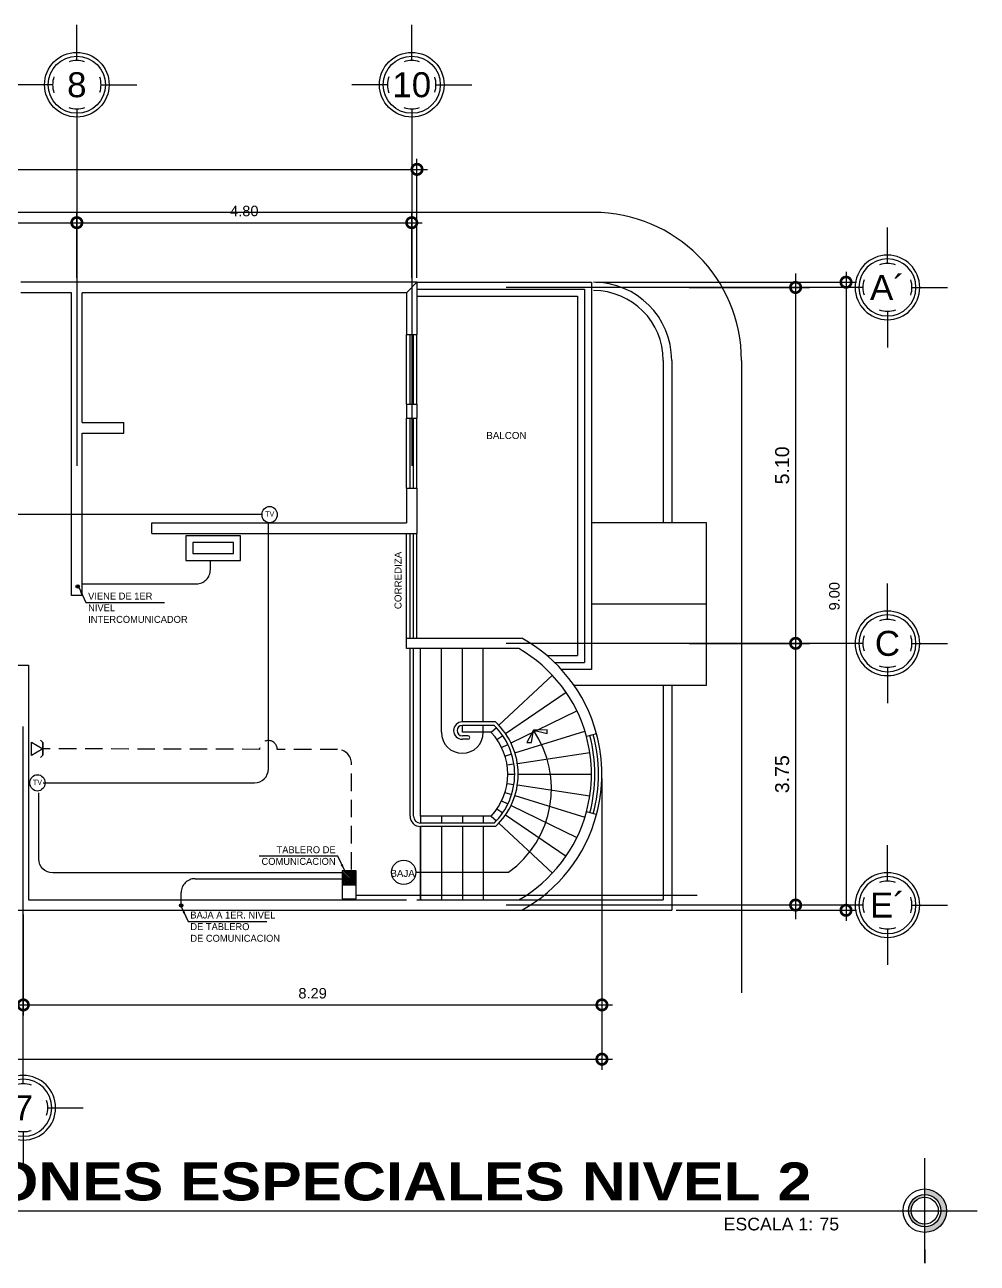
# Model space of a CAD drawing. Header units: inches. Extents: x -370 to 18, y -197 to 199.
# Drawn here: x -276.42 to -262.77, y -196.67 to -178.92 of the extents above; entities that cross this region are included whole.
import ezdxf
from ezdxf.enums import TextEntityAlignment as Align

# ---------------------------------------------------------------- set-up
doc = ezdxf.new("R2010")
doc.units = ezdxf.units.IN
doc.header["$MEASUREMENT"] = 0
doc.header["$PDMODE"] = 34
doc.header["$PDSIZE"] = 0.2
doc.linetypes.add('CENTER2', pattern=[28.575, 19.05, -3.175, 3.175, -3.175])
doc.linetypes.add('HIDDEN', pattern=[0.375, 0.25, -0.125])
for name, color, linetype in [('A01-Titulos', 3, 'Continuous'), ('ESPECIALES', 2, 'Continuous'), ('iluminacion', 2, 'Continuous'), ('IS01-Instalacion Cable', 2, 'Continuous'), ('IS01-Instalacion de Gas', 3, 'Continuous')]:
    doc.layers.add(name, color=color, linetype=linetype)
doc.styles.add('1', font='arial.ttf')
doc.styles.add('2', font='')
doc.styles.add('ARIAL', font='arial.ttf', dxfattribs={"height": 0.14})
doc.styles.get("Standard").update_dxf_attribs({"font": 'arial.ttf'})
doc.styles.add('Txt-02', font='ERASLGHT.TTF')
doc.styles.get('2').set_extended_font_data('Arial Black')
doc.linetypes.add('ELECTRICAL_LINE', pattern='A,0.5,-0.25,["X",Standard,S=0.1,R=0,X=-0.1,Y=-0.05],-0.25', length=1)
doc.dimstyles.new('E100', dxfattribs={"dimtxt": 0.15, "dimasz": 0.15, "dimexe": 0.15, "dimexo": 0.0625, "dimgap": 0.09, "dimtad": 1, "dimzin": 0, "dimdsep": 46, "dimtxsty": 'Standard', "dimblk": 'DOTSMALL', "dimcen": 0.09, "dimdle": 0.15, "dimclrd": 1, "dimclre": 1, "dimclrt": 2, "dimazin": 0, "dimtfac": 1, "dimtofl": 0, "dimtmove": 1, "dimatfit": 1, "dimldrblk": 'OPEN90', "dimfxl": 1, "dimtolj": 1, "dimtzin": 0, "dimarcsym": 0})
doc.dimstyles.new('ISO-25', dxfattribs={"dimtxt": 2.5, "dimasz": 2.5, "dimexe": 1.25, "dimexo": 0.625, "dimtad": 1, "dimtxsty": 'Standard', "dimcen": 2.5, "dimadec": 0, "dimazin": 0, "dimtfac": 1, "dimtmove": 0, "dimatfit": 3, "dimfxl": 1, "dimarcsym": 0})

# ---------------------------------------------------------------- blocks, each defined once
blk = doc.blocks.new('EJE NORTE NUEVO')
at = {"color": 8}
for p, q in [((0, 3.252), (0, 3.764)), ((-0.347, 2.905), (-0.859, 2.905)), ((0.347, 2.905), (0.859, 2.905))]:
    blk.add_line(p, q, dxfattribs=at)
at = {"color": 2, "linetype": 'CENTER2'}
blk.add_line((0, 2.558), (0, -2.558), dxfattribs=at)
at = {"color": 8}
blk.add_circle((0, 2.905), 0.463, dxfattribs=at)
at = {"color": 4}
blk.add_circle((0, 2.905), 0.409, dxfattribs=at)
at = {"color": 8}
for start, end in [(71.4161, 108.5839), (160.6993, 199.2784), (341.7694, 18.2529), (251.0526, 288.9474)]:
    blk.add_arc((0, 2.905), 0.347, start, end, dxfattribs=at)
at = {"color": 4}
blk.add_attdef('A', text='', height=0.358, dxfattribs=at).set_placement((0, 2.905), align=Align.MIDDLE_CENTER)
blk = doc.blocks.new('_DotSmall')
at = {"color": 0, "linetype": 'ByBlock', "const_width": 0.5}
blk.add_lwpolyline([(-0.0625, 0, 1), (0.0625, 0, 1)], format="xyb", close=True, dxfattribs=at)
blk = doc.blocks.new('*D480')
at = {"color": 1, "lineweight": -2, "transparency": 16777216}
for p, q in [((36.109, 9.062), (36.109, 10.003)), ((39.859, 9.062), (39.859, 10.003)), ((35.959, 9.853), (40.009, 9.853))]:
    blk.add_line(p, q, dxfattribs=at)
at = {"layer": 'DEFPOINTS', "color": 0, "transparency": 16777216}
for p in [(39.859, 9.853), (36.109, 9), (39.859, 9)]:
    blk.add_point(p, dxfattribs=at)
at = {"color": 1, "lineweight": -2, "transparency": 16777216, "xscale": 0.3, "yscale": 0.3, "zscale": 0.3, "rotation": 180}
blk.add_blockref('_DotSmall', (36.109, 9.853), dxfattribs=at)
at = {"color": 1, "lineweight": -2, "transparency": 16777216, "xscale": 0.3, "yscale": 0.3, "zscale": 0.3}
blk.add_blockref('_DotSmall', (39.859, 9.853), dxfattribs=at)
at = {"color": 2, "transparency": 16777216, "insert": (37.984, 10.02), "char_height": 0.15, "attachment_point": 5}
blk.add_mtext('\\A1;3.75', dxfattribs=at)
blk = doc.blocks.new('_Open90')
at = {"color": 0, "linetype": 'ByBlock', "lineweight": -2}
for p, q in [((0, 0), (-1, 0)), ((-0.5, 0.5), (0, 0)), ((0, 0), (-0.5, -0.5))]:
    blk.add_line(p, q, dxfattribs=at)
blk = doc.blocks.new('*D481')
at = {"color": 1, "lineweight": -2, "transparency": 16777216}
for p, q in [((39.859, 9.062), (39.859, 10.003)), ((44.659, 9.062), (44.659, 10.003)), ((39.709, 9.853), (44.809, 9.853))]:
    blk.add_line(p, q, dxfattribs=at)
at = {"layer": 'DEFPOINTS', "color": 0, "transparency": 16777216}
for p in [(44.659, 9.853), (39.859, 9), (44.659, 9)]:
    blk.add_point(p, dxfattribs=at)
at = {"color": 1, "lineweight": -2, "transparency": 16777216, "xscale": 0.3, "yscale": 0.3, "zscale": 0.3, "rotation": 180}
blk.add_blockref('_DotSmall', (39.859, 9.853), dxfattribs=at)
at = {"color": 1, "lineweight": -2, "transparency": 16777216, "xscale": 0.3, "yscale": 0.3, "zscale": 0.3}
blk.add_blockref('_DotSmall', (44.659, 9.853), dxfattribs=at)
at = {"color": 2, "transparency": 16777216, "insert": (42.259, 10.02), "char_height": 0.15, "attachment_point": 5}
blk.add_mtext('\\A1;4.80', dxfattribs=at)
blk = doc.blocks.new('*D482')
at = {"color": 1, "lineweight": -2, "transparency": 16777216}
for p, q in [((29.384, 9.062), (29.384, 10.767)), ((44.734, 9.062), (44.734, 10.767)), ((29.234, 10.617), (44.884, 10.617))]:
    blk.add_line(p, q, dxfattribs=at)
at = {"layer": 'DEFPOINTS', "color": 0, "transparency": 16777216}
for p in [(44.734, 10.617), (29.384, 9), (44.734, 9)]:
    blk.add_point(p, dxfattribs=at)
at = {"color": 1, "lineweight": -2, "transparency": 16777216, "xscale": 0.3, "yscale": 0.3, "zscale": 0.3, "rotation": 180}
blk.add_blockref('_DotSmall', (29.384, 10.617), dxfattribs=at)
at = {"color": 1, "lineweight": -2, "transparency": 16777216, "xscale": 0.3, "yscale": 0.3, "zscale": 0.3}
blk.add_blockref('_DotSmall', (44.734, 10.617), dxfattribs=at)
at = {"color": 2, "transparency": 16777216, "insert": (37.059, 10.783), "char_height": 0.15, "attachment_point": 5}
blk.add_mtext('\\A1;15.35', dxfattribs=at)
blk = doc.blocks.new('*D492')
at = {"color": 1, "lineweight": -2, "transparency": 16777216}
for p, q in [((36.857, -0.062), (36.857, -1.506)), ((39.092, -0.062), (39.092, -1.506)), ((36.707, -1.356), (39.242, -1.356))]:
    blk.add_line(p, q, dxfattribs=at)
at = {"layer": 'DEFPOINTS', "color": 0, "transparency": 16777216}
for p in [(36.857, 0), (39.092, 0), (39.092, -1.356)]:
    blk.add_point(p, dxfattribs=at)
at = {"color": 1, "lineweight": -2, "transparency": 16777216, "xscale": 0.3, "yscale": 0.3, "zscale": 0.3, "rotation": 180}
blk.add_blockref('_DotSmall', (36.857, -1.356), dxfattribs=at)
at = {"color": 1, "lineweight": -2, "transparency": 16777216, "xscale": 0.3, "yscale": 0.3, "zscale": 0.3}
blk.add_blockref('_DotSmall', (39.092, -1.356), dxfattribs=at)
at = {"color": 2, "transparency": 16777216, "insert": (37.974, -1.19), "char_height": 0.15, "attachment_point": 5}
blk.add_mtext('\\A1;2.23', dxfattribs=at)
blk = doc.blocks.new('*D487')
at = {"color": 1, "lineweight": -2, "transparency": 16777216}
for p, q in [((47.384, 1.888), (47.384, -1.506)), ((39.092, -0.062), (39.092, -1.506)), ((38.942, -1.356), (47.534, -1.356))]:
    blk.add_line(p, q, dxfattribs=at)
at = {"layer": 'DEFPOINTS', "color": 0, "transparency": 16777216}
for p in [(47.384, 1.95), (39.092, 0), (47.384, -1.356)]:
    blk.add_point(p, dxfattribs=at)
at = {"color": 1, "lineweight": -2, "transparency": 16777216, "xscale": 0.3, "yscale": 0.3, "zscale": 0.3, "rotation": 180}
blk.add_blockref('_DotSmall', (39.092, -1.356), dxfattribs=at)
at = {"color": 1, "lineweight": -2, "transparency": 16777216, "xscale": 0.3, "yscale": 0.3, "zscale": 0.3}
blk.add_blockref('_DotSmall', (47.384, -1.356), dxfattribs=at)
at = {"color": 2, "transparency": 16777216, "insert": (43.238, -1.19), "char_height": 0.15, "attachment_point": 5}
blk.add_mtext('\\A1;8.29', dxfattribs=at)
blk = doc.blocks.new('*D488')
at = {"color": 1, "lineweight": -2, "transparency": 16777216}
for p, q in [((29.384, -0.062), (29.384, -2.284)), ((47.384, -0.062), (47.384, -2.284)), ((29.234, -2.134), (47.534, -2.134))]:
    blk.add_line(p, q, dxfattribs=at)
at = {"layer": 'DEFPOINTS', "color": 0, "transparency": 16777216}
for p in [(29.384, 0), (47.384, 0), (47.384, -2.134)]:
    blk.add_point(p, dxfattribs=at)
at = {"color": 1, "lineweight": -2, "transparency": 16777216, "xscale": 0.3, "yscale": 0.3, "zscale": 0.3, "rotation": 180}
blk.add_blockref('_DotSmall', (29.384, -2.134), dxfattribs=at)
at = {"color": 1, "lineweight": -2, "transparency": 16777216, "xscale": 0.3, "yscale": 0.3, "zscale": 0.3}
blk.add_blockref('_DotSmall', (47.384, -2.134), dxfattribs=at)
at = {"color": 2, "transparency": 16777216, "insert": (38.384, -1.968), "char_height": 0.15, "attachment_point": 5}
blk.add_mtext('\\A1;18.00', dxfattribs=at)
blk = doc.blocks.new('*D143')
at = {"color": 1, "lineweight": -2, "transparency": 16777216}
for p, q in [((-191.853, 114.409), (-191.853, 108.909)), ((-193.38, 114.209), (-191.653, 114.209)), ((-193.38, 109.109), (-191.653, 109.109))]:
    blk.add_line(p, q, dxfattribs=at)
at = {"layer": 'DEFPOINTS', "color": 0, "transparency": 16777216}
for p in [(-193.442, 114.209), (-193.442, 109.109), (-191.853, 109.109)]:
    blk.add_point(p, dxfattribs=at)
at = {"color": 1, "lineweight": -2, "transparency": 16777216, "xscale": 0.3, "yscale": 0.3, "zscale": 0.3}
for p, rotation in [((-191.853, 114.209), 90), ((-191.853, 109.109), 270)]:
    blk.add_blockref('_DotSmall', p, dxfattribs=dict(at, rotation=rotation))
at = {"color": 2, "transparency": 16777216, "insert": (-192.045, 111.659), "char_height": 0.2, "attachment_point": 5, "rotation": 90}
blk.add_mtext('\\A1;5.10', dxfattribs=at)
blk = doc.blocks.new('*D144')
at = {"color": 1, "lineweight": -2, "transparency": 16777216}
for p, q in [((-191.853, 109.309), (-191.853, 105.159)), ((-193.38, 109.109), (-191.653, 109.109)), ((-191.916, 105.359), (-192.053, 105.359))]:
    blk.add_line(p, q, dxfattribs=at)
at = {"layer": 'DEFPOINTS', "color": 0, "transparency": 16777216}
for p in [(-193.442, 109.109), (-191.853, 105.359), (-191.853, 105.359)]:
    blk.add_point(p, dxfattribs=at)
at = {"color": 1, "lineweight": -2, "transparency": 16777216, "xscale": 0.3, "yscale": 0.3, "zscale": 0.3}
for p, rotation in [((-191.853, 109.109), 90), ((-191.853, 105.359), 270)]:
    blk.add_blockref('_DotSmall', p, dxfattribs=dict(at, rotation=rotation))
at = {"color": 2, "transparency": 16777216, "insert": (-192.045, 107.234), "char_height": 0.2, "attachment_point": 5, "rotation": 90}
blk.add_mtext('\\A1;3.75', dxfattribs=at)
blk = doc.blocks.new('*D489')
at = {"color": 1, "lineweight": -2, "transparency": 16777216}
for p, q in [((50.882, 9.15), (50.882, -0.15)), ((47.297, 9), (51.032, 9)), ((48.447, 0), (51.032, 0))]:
    blk.add_line(p, q, dxfattribs=at)
at = {"layer": 'DEFPOINTS', "color": 0, "transparency": 16777216}
for p in [(47.234, 9), (48.384, 0), (50.882, 0)]:
    blk.add_point(p, dxfattribs=at)
at = {"color": 1, "lineweight": -2, "transparency": 16777216, "xscale": 0.3, "yscale": 0.3, "zscale": 0.3}
for p, rotation in [((50.882, 9), 90), ((50.882, 0), 270)]:
    blk.add_blockref('_DotSmall', p, dxfattribs=dict(at, rotation=rotation))
at = {"color": 2, "transparency": 16777216, "insert": (50.716, 4.5), "char_height": 0.15, "attachment_point": 5, "rotation": 90}
blk.add_mtext('\\A1;9.00', dxfattribs=at)
blk = doc.blocks.new('TV0.30')
at = {"layer": 'ESPECIALES', "color": 3}
blk.add_circle((-0.115, 0), 0.156, dxfattribs=at)
at = {"layer": 'ESPECIALES', "color": 2, "linetype": 'Continuous', "style": 'ARIAL'}
blk.add_text('TV', height=0.1, dxfattribs=at).set_placement((-0.205, -0.038))
blk = doc.blocks.new('TELEFONO')
at = {"layer": 'ESPECIALES', "color": 3}
blk.add_lwpolyline([(-0.36, 0.209), (-0.36, -0.208), (0, 0), (0, -0.199), (-0.073, -0.272), (0, -0.199), (0, 0.2), (-0.073, 0.273), (0, 0.2), (0, 0)], close=True, dxfattribs=at)
blk = doc.blocks.new('*U691')
h = blk.add_hatch(color=1)
h.paths.add_polyline_path([(25.671, 0), (25.712, 0, 0.414214), (25.926, -0.214), (25.926, -0.255, -0.414214)])
h.paths.add_polyline_path([(25.926, 0.255), (25.926, 0.214, 0.414214), (25.712, 0), (25.671, 0, -0.414214)])
h = blk.add_hatch(color=1)
h.paths.add_polyline_path([(25.926, 0.255), (25.926, 0.343, -0.414214), (26.269, 0), (26.18, 0, 0.414214)])
h.paths.add_polyline_path([(26.18, 0), (26.269, 0, -0.414214), (25.926, -0.343), (25.926, -0.255, 0.414214)])
at = {"color": 13}
for p, q in [((25.926, -0.83), (25.926, 0.83)), ((0, 0), (26.755, 0))]:
    blk.add_line(p, q, dxfattribs=at)
at = {"color": 5}
for p, q in [((25.926, 0.611), (25.926, 0.83)), ((0, 0), (0.218, 0)), ((26.537, 0), (26.755, 0)), ((25.926, -0.611), (25.926, -0.83))]:
    blk.add_line(p, q, dxfattribs=at)
at = {"color": 13}
for radius in [0.343, 0.255, 0.214]:
    blk.add_circle((25.926, 0), radius, dxfattribs=at)
at = {"color": 2, "linetype": 'Continuous', "style": '1'}
blk.add_text('ESCALA 1:', height=0.2, dxfattribs=at).set_placement((22.75, -0.311))
at = {"color": 1, "linetype": 'Continuous', "style": '2'}
blk.add_attdef('TITULO', (0.308, 0.162), '', height=0.6, dxfattribs=at)
at = {"color": 2, "linetype": 'Continuous', "style": '1'}
blk.add_attdef('DESCRIPCION', (0.308, -0.373), '', height=0.2, dxfattribs=at)
at = {"color": 2, "style": '1'}
blk.add_attdef('ESCALA', (24.263, -0.311), '', height=0.2, dxfattribs=at)
blk = doc.blocks.new('A$C4C712806')
at = {"color": 8}
for p, q in [((47.264, 10), (27.508, 10)), ((44.734, 9), (39.059, 9)), ((44.584, 8.85), (44.734, 9)), ((44.734, 9), (44.734, 8.25)), ((44.734, 9), (47.234, 9)), ((44.734, 8.9), (47.134, 8.9)), ((47.134, 8.9), (47.134, 3.55)), ((47.234, 9), (47.234, 8.25)), ((47.234, 9), (47.234, 3.45)), ((39.784, 8.85), (39.059, 8.85)), ((39.784, 4.512), (39.784, 8.85)), ((44.584, 8.85), (39.934, 8.85)), ((39.934, 6.988), (39.934, 8.85)), ((44.584, 8.85), (44.584, 8.25)), ((44.734, 8.8), (47.034, 8.8)), ((47.034, 8.8), (47.034, 3.65)), ((44.584, 8.25), (44.734, 8.25)), ((48.264, 7.88), (48.264, 5.55)), ((48.384, 7.88), (48.384, 5.55)), ((49.384, 7.88), (49.384, -1.183)), ((44.584, 7.25), (44.584, 7.05)), ((44.584, 7.25), (44.734, 7.25)), ((44.584, 7.25), (44.584, 7.05)), ((44.734, 7.25), (44.734, 7.05)), ((44.734, 7.25), (44.734, 7.05)), ((39.934, 6.988), (40.534, 6.988)), ((40.534, 6.838), (40.534, 6.988)), ((44.584, 7.05), (44.734, 7.05)), ((39.934, 4.512), (39.934, 6.838)), ((39.934, 6.838), (40.534, 6.838)), ((44.584, 6.05), (44.584, 5.55)), ((44.584, 6.05), (44.734, 6.05)), ((44.734, 6.05), (44.734, 5.4)), ((40.934, 5.55), (44.584, 5.55)), ((40.934, 5.4), (40.934, 5.55)), ((40.934, 5.4), (44.734, 5.4)), ((44.734, 3.9), (44.734, 5.4)), ((39.934, 4.512), (39.784, 4.512)), ((48.884, 4.388), (47.234, 4.388)), ((44.584, 3.9), (46.234, 3.9)), ((44.584, 3.75), (44.584, 3.9)), ((46.195, 3.75), (44.584, 3.75)), ((44.634, 1.35), (44.634, 3.75)), ((44.684, 1.35), (44.684, 3.75)), ((44.784, 1.35), (44.784, 3.75)), ((45.084, 2.55), (45.084, 3.75)), ((45.384, 2.7), (45.384, 3.75)), ((45.684, 2.7), (45.684, 3.75)), ((46.597, 3.65), (47.034, 3.65)), ((46.707, 3.55), (47.134, 3.55)), ((37.932, 3.512), (39.167, 3.512)), ((39.167, 3.512), (39.167, 0.15)), ((47.234, 3.45), (46.804, 3.45)), ((45.907, 2.652), (46.674, 3.37)), ((48.264, 3.225), (48.264, 0.15)), ((48.384, 3.225), (48.384, 0)), ((46.004, 2.532), (46.87, 3.126)), ((46.082, 2.398), (47.026, 2.856)), ((45.86, 2.7), (45.384, 2.7)), ((45.84, 2.65), (45.384, 2.65)), ((45.384, 2.55), (45.384, 2.65)), ((45.798, 2.55), (45.384, 2.55)), ((45.464, 2.5), (45.384, 2.5)), ((45.684, 2.55), (45.684, 2.65)), ((45.798, 2.55), (45.871, 2.618)), ((45.88, 2.447), (45.963, 2.504)), ((46.138, 2.255), (47.141, 2.566)), ((47.308, 2.529), (47.163, 2.49)), ((45.464, 2.45), (45.384, 2.45)), ((45.947, 2.333), (46.037, 2.377)), ((45.995, 2.21), (46.091, 2.24)), ((46.173, 2.104), (47.211, 2.261)), ((46.025, 2.082), (46.123, 2.097)), ((46.025, 1.818), (46.123, 1.803)), ((46.034, 1.95), (46.134, 1.95)), ((46.173, 1.796), (47.211, 1.639)), ((46.184, 1.95), (47.234, 1.95)), ((45.995, 1.69), (46.091, 1.66)), ((46.138, 1.645), (47.141, 1.334)), ((45.88, 1.453), (45.963, 1.396)), ((45.947, 1.567), (46.037, 1.523)), ((46.082, 1.502), (47.026, 1.044)), ((44.684, 1.35), (44.684, 1.35)), ((45.798, 1.35), (44.784, 1.35)), ((44.784, 1.35), (44.784, 1.25)), ((45.84, 1.25), (44.784, 1.25)), ((45.084, 1.35), (45.084, 1.25)), ((45.384, 1.35), (45.384, 1.25)), ((45.684, 1.35), (45.684, 1.25)), ((45.798, 1.35), (45.871, 1.282)), ((45.907, 1.248), (46.674, 0.53)), ((46.004, 1.368), (46.87, 0.774)), ((47.308, 1.371), (47.163, 1.41)), ((45.86, 1.2), (44.784, 1.2)), ((44.784, 1.2), (44.784, 0.15)), ((44.784, 0.15), (44.784, 1.2)), ((45.084, 1.2), (45.084, 0.15)), ((45.384, 1.2), (45.384, 0.15)), ((45.684, 1.2), (45.684, 0.15)), ((29.384, 0), (48.384, 0)), ((39.167, 0.15), (44.584, 0.15)), ((44.734, 0.15), (48.264, 0.15))]:
    blk.add_line(p, q, dxfattribs=at)
at = {"color": 1}
for p, q in [((44.584, 7.25), (44.584, 8.25)), ((44.734, 7.25), (44.734, 8.25)), ((44.584, 6.05), (44.584, 7.05)), ((44.734, 6.05), (44.734, 7.05)), ((44.584, 3.9), (44.584, 5.4)), ((44.734, 3.9), (44.734, 5.4))]:
    blk.add_line(p, q, dxfattribs=at)
at = {"color": 2}
for p, q in [((44.634, 7.25), (44.634, 8.25)), ((44.684, 7.25), (44.684, 8.25)), ((44.634, 6.05), (44.634, 7.05)), ((44.684, 6.05), (44.684, 7.05)), ((44.634, 3.9), (44.634, 5.4)), ((44.684, 3.9), (44.684, 5.4))]:
    blk.add_line(p, q, dxfattribs=at)
at = {"color": 8, "ltscale": 0.3}
blk.add_lwpolyline([(46.984, 3.225), (46.984, 3.225), (48.884, 3.225), (48.884, 5.55), (47.234, 5.55)], dxfattribs=at)
at = {"color": 8}
for points in [[(46.402, 2.581), (46.306, 2.404), (46.374, 2.404), (46.402, 2.581), (46.6, 2.531), (46.6, 2.587), (46.402, 2.581)], [(44.717, 0.544), (46.047, 0.544)]]:
    blk.add_lwpolyline(points, dxfattribs=at)
blk.add_circle((44.543, 0.544), 0.175, dxfattribs=at)
for centre, radius, start, end in [((47.264, 7.88), 2.12, 0, 90), ((47.264, 7.88), 1.12, 0, 90), ((47.264, 7.88), 1, 0, 90), ((45.156, 1.95), 2.078, 15.0705, 60.0096), ((45.156, 1.95), 2.228, 15.0705, 61.0594), ((45.384, 2.575), 0.125, 90, 270), ((45.156, 1.95), 1.028, 313.165, 46.835), ((45.384, 2.55), 0.3, 180, 0), ((45.384, 2.575), 0.075, 90, 270), ((45.464, 2.475), 0.025, 270, 90), ((45.156, 1.95), 0.878, 316.9083, 43.0917), ((45.156, 1.95), 0.978, 314.3113, 45.6887), ((45.183, 1.744), 1.478, 305.7313, 34.4734), ((45.156, 1.95), 2.078, 344.9295, 15.0705), ((45.156, 1.95), 2.128, 344.9295, 15.0705), ((45.156, 1.95), 2.178, 344.9295, 15.0705), ((45.156, 1.95), 2.228, 344.9295, 15.0705), ((44.784, 1.35), 0.15, 180, 270), ((44.784, 1.35), 0.1, 180, 270), ((45.156, 1.95), 2.078, 299.9904, 344.9295), ((45.156, 1.95), 2.228, 298.9406, 344.9295)]:
    blk.add_arc(centre, radius, start, end, dxfattribs=at)
for p, values in [((39.859, 8.925), {'A': '8'}), ((44.659, 8.925), {'A': '10'})]:
    blk.add_blockref('EJE NORTE NUEVO', p).add_auto_attribs(values)
ref = blk.add_blockref('EJE NORTE NUEVO', (48.571, 8.925), dxfattribs=dict(xscale=-1, rotation=270))
ref.add_attrib('A', 'A´', dxfattribs={"color": 4, "height": 0.3581}).set_placement((51.476, 8.925), align=Align.MIDDLE_CENTER)
ref = blk.add_blockref('EJE NORTE NUEVO', (48.571, 3.825), dxfattribs=dict(xscale=-1, rotation=270))
ref.add_attrib('A', 'C', dxfattribs={"color": 4, "height": 0.358}).set_placement((51.476, 3.825), align=Align.MIDDLE_CENTER)
ref = blk.add_blockref('EJE NORTE NUEVO', (39.092, 0.075), dxfattribs=dict(xscale=-1, rotation=180))
ref.add_attrib('A', '7', dxfattribs={"color": 4, "height": 0.358}).set_placement((39.092, -2.83), align=Align.MIDDLE_CENTER)
ref = blk.add_blockref('EJE NORTE NUEVO', (48.571, 0.075), dxfattribs=dict(xscale=-1, rotation=270))
ref.add_attrib('A', 'E´', dxfattribs={"color": 4, "height": 0.3581}).set_placement((51.476, 0.075), align=Align.MIDDLE_CENTER)
at = {"color": 8, "char_height": 0.1, "attachment_point": 1}
for s, insert in [('BALCON ', (45.728, 6.854)), ('BAJA', (44.353, 0.579))]:
    blk.add_mtext(s, dxfattribs=dict(at, insert=insert))
at = {"color": 8, "insert": (44.412, 5.138), "char_height": 0.1, "attachment_point": 3, "rotation": 90}
blk.add_mtext('CORREDIZA', dxfattribs=at)
for base, p1, p2, picture, middle in [((44.734, 10.617), (29.384, 9), (44.734, 9), '*D482', (37.059, 10.783)), ((39.859, 9.853), (36.109, 9), (39.859, 9), '*D480', (37.984, 10.02)), ((44.659, 9.853), (39.859, 9), (44.659, 9), '*D481', (42.259, 10.02)), ((47.384, -1.356), (39.092, 0), (47.384, 1.95), '*D487', (43.238, -1.19)), ((47.384, -2.134), (29.384, 0), (47.384, 0), '*D488', (38.384, -1.968)), ((39.0916, -1.3564), (36.8567, 0), (39.0916, 0), '*D492', (37.9741, -1.1897))]:
    dim = blk.add_linear_dim(base=base, p1=p1, p2=p2, dimstyle='E100')
    dim.commit()
    dim.dimension.update_dxf_attribs({"geometry": picture, "text_midpoint": middle})
dim = blk.add_linear_dim(base=(50.882, 0), p1=(47.234, 9), p2=(48.384, 0), angle=90, dimstyle='E100')
dim.commit()
dim.dimension.update_dxf_attribs({"geometry": '*D489', "text_midpoint": (50.716, 4.5)})
for base, p1, p2, picture, middle in [((50.16, 3.825), (48.571, 8.925), (48.571, 3.825), '*D143', (49.968, 6.375)), ((50.16, 0.075), (48.571, 3.825), (50.16, 0.075), '*D144', (49.968, 1.95))]:
    dim = blk.add_linear_dim(base=base, p1=p1, p2=p2, angle=90, dimstyle='E100')
    dim.commit()
    dim.dimension.update_dxf_attribs({"geometry": picture, "text_midpoint": middle, "insert": (242.013, -105.284)})

msp = doc.modelspace()

# ---------------------------------------------------------------- hatches: boundary and pattern name
h = msp.add_hatch(color=1)
h.dxf.hatch_style = 1
h.paths.add_polyline_path([(-275.63382, -186.96974, 1), (-275.68382, -186.96974, 1)])
h = msp.add_hatch(color=1)
h.dxf.hatch_style = 1
h.paths.add_polyline_path([(-274.15135, -191.53972, 1), (-274.20135, -191.53972, 1)])
at = {"layer": 'ESPECIALES', "ltscale": 0.6}
h = msp.add_hatch(dxfattribs=at)
h.set_pattern_fill('ANSI31', color=2, scale=0.005, angle=90, style=0)
h.set_pattern_definition([(135, (-3509500.017685, -588215.038984), (-0.011225320151336, -0.011225320151336), [])])
h.paths.add_polyline_path([(-271.86772, -191.24601), (-271.66772, -191.24601), (-271.66772, -191.04601), (-271.86772, -191.04601)])

# ---------------------------------------------------------------- linework, layer by layer
at = {"color": 5}
msp.add_lwpolyline([(-274.10909, -186.24125), (-274.10909, -186.598), (-273.32623, -186.598), (-273.32623, -186.24125)], close=True, dxfattribs=at)
at = {"color": 2}
msp.add_lwpolyline([(-274.00909, -186.34125), (-274.00909, -186.498), (-273.42623, -186.498), (-273.42623, -186.34125)], close=True, dxfattribs=at)
at = {"color": 2, "linetype": 'CENTER2', "ltscale": 0.4}
for points in [[(-275.59643, -186.93078), (-273.95763, -186.93078, 0.41421356), (-273.75763, -186.73078), (-273.75763, -186.598)], [(-274.17641, -191.51472), (-274.17641, -191.35656, -0.41421356), (-273.97641, -191.15656), (-271.86772, -191.15656)]]:
    msp.add_lwpolyline(points, format="xyb", dxfattribs=at)
msp.add_lwpolyline([(-271.66772, -191.39214), (-266.77945, -191.39214)])
at = {"layer": 'A01-Titulos', "linetype": 'HIDDEN'}
msp.add_lwpolyline([(-273.05346, -189.30301), (-276.15763, -189.29536)], dxfattribs=at)
msp.add_lwpolyline([(-271.73652, -191.02536), (-271.73652, -189.50576, 0.41349201), (-271.93603, -189.30576), (-272.79967, -189.30364)], format="xyb", dxfattribs=at)
msp.add_arc((-272.92656, -189.30332), 0.1269, 359.858814, 179.858814, dxfattribs=at)
at = {"layer": 'iluminacion', "color": 3}
msp.add_line((-271.86772, -191.24601), (-271.66772, -191.24601), dxfattribs=at)
msp.add_lwpolyline([(-271.66772, -191.44601), (-271.66772, -191.04601), (-271.86772, -191.04601), (-271.86772, -191.44601)], close=True, dxfattribs=at)
at = {"layer": 'IS01-Instalacion Cable', "linetype": 'ELECTRICAL_LINE'}
for points in [[(-273.01824, -185.93935), (-279, -185.93935, -0.41421356), (-279.2, -185.73935), (-279.2, -184.0931)], [(-276.15645, -189.78328), (-273.12656, -189.78328, 0.41421356), (-272.92656, -189.58328), (-272.92656, -186.05923)], [(-271.86772, -191.07376), (-276.01632, -191.07376, -0.41421356), (-276.21632, -190.87376), (-276.21632, -189.92478)]]:
    msp.add_lwpolyline(points, format="xyb", dxfattribs=at)
at = {"layer": 'IS01-Instalacion de Gas'}
for centre in [(-275.65882, -186.96974), (-274.17635, -191.53972)]:
    msp.add_circle(centre, 0.025, dxfattribs=at)

# ---------------------------------------------------------------- block references
msp.add_blockref('A$C4C712806', (-315.5309, -191.60923))
at = {"xscale": 0.9073029058261515, "yscale": 0.9073029058261515, "zscale": 0.9073029058261515}
msp.add_blockref('*U691', (-287.04333, -195.91409), dxfattribs=at).add_auto_attribs({'TITULO': 'PLANTA DE INSTALACIONES ESPECIALES NIVEL 2', 'DESCRIPCION': 'VIVIENDA UNIFAMILIAR 2 NIVELES', 'ESCALA': '75'})
at = {"layer": 'ESPECIALES', "linetype": 'ByBlock', "xscale": 0.7000000000000028, "yscale": 0.75, "zscale": 0.753}
for p in [(-272.8284, -185.93935), (-276.15645, -189.78328)]:
    msp.add_blockref('TV0.30', p, dxfattribs=at)
at = {"layer": 'ESPECIALES', "xscale": -0.4500000000000028, "yscale": 0.4500000000000028, "zscale": 0.4500000000000028, "rotation": 180}
msp.add_blockref('TELEFONO', (-276.15763, -189.29515), dxfattribs=at)

# ---------------------------------------------------------------- texts
at = {"layer": 'IS01-Instalacion de Gas', "char_height": 0.1, "style": 'Txt-02'}
for s, insert, attachment_point in [('VIENE DE 1ER NIVEL INTERCOMUNICADOR', (-275.51008, -187.05717), 1), ('TABLERO DE COMUNICACION', (-271.96284, -190.69189), 3), ('BAJA A 1ER. NIVEL DE TABLERO\\PDE COMUNICACION', (-274.04498, -191.62715), 1)]:
    msp.add_mtext_dynamic_manual_height_columns(s, width=1.337639, gutter_width=1, heights=[0], dxfattribs=dict(at, insert=insert, attachment_point=attachment_point))

# ---------------------------------------------------------------- leaders
at = {"layer": 'IS01-Instalacion de Gas', "color": 2}
for points in [[(-275.64048, -186.98658), (-275.54111, -187.19906), (-274.41426, -187.19906)], [(-274.17538, -191.55656), (-274.07602, -191.76904), (-272.94916, -191.76904)]]:
    msp.add_leader(points, dimstyle='ISO-25', override={"dimasz": 0.1, "dimgap": 0.625, "dimtad": 0, "dimdec": 4, "dimtdec": 4, "dimfrac": 2}, dxfattribs=at)
at = {"layer": 'IS01-Instalacion de Gas'}
msp.add_leader([(-271.83245, -191.04625), (-271.93181, -190.83377), (-273.05866, -190.83377)], dimstyle='ISO-25', override={"dimasz": 0.1, "dimgap": 0.625, "dimtad": 0, "dimdec": 4, "dimtdec": 4, "dimfrac": 2}, dxfattribs=at)

doc.saveas('drawing.dxf')
